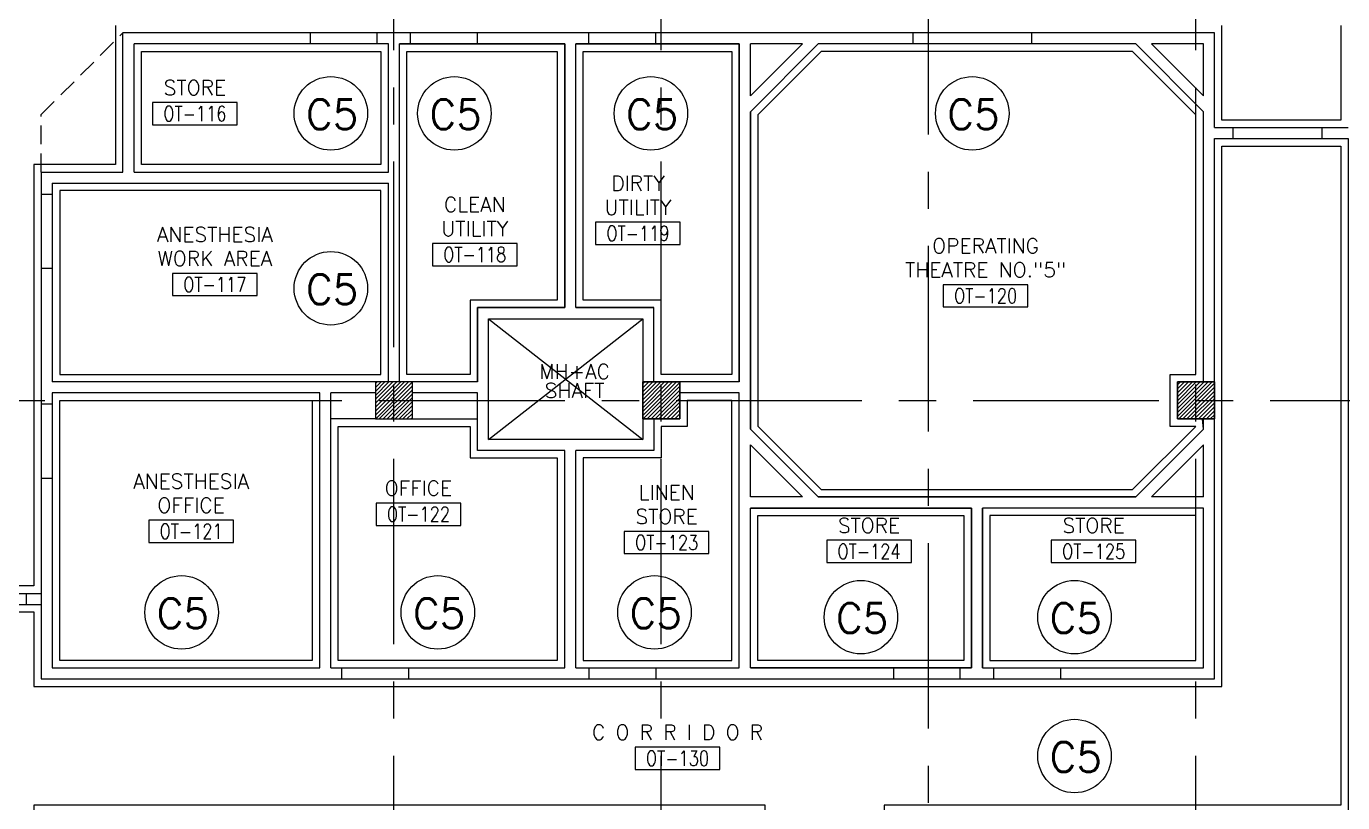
# Model space of a CAD drawing. Extents: x 275967.8 to 276060, y 57291.9 to 57371.4.
# Drawn here: x 275987.79 to 276005.51, y 57337.77 to 57348.22 of the extents above; entities that cross this region are included whole.
import ezdxf
from ezdxf.enums import TextEntityAlignment as Align

# ---------------------------------------------------------------- set-up
doc = ezdxf.new("R2010")
doc.units = 0
doc.header["$MEASUREMENT"] = 0
doc.linetypes.add('CENTERX2', pattern=[4, 2.5, -0.5, 0.5, -0.5])
doc.linetypes.add('HIDDEN', pattern=[0.375, 0.25, -0.125])
doc.layers.get('0').update_dxf_attribs({"linetype": 'CONTINUOUS'})
for name, color, linetype in [('AXES', 11, 'CENTERX2'), ('CEILING', 4, 'CONTINUOUS'), ('CEILING-MARKER', 6, 'CONTINUOUS'), ('COL', 5, 'CONTINUOUS'), ('HAT', 8, 'CONTINUOUS'), ('ME-FIX', 3, 'CONTINUOUS'), ('RM-BOX', 11, 'CONTINUOUS'), ('RM-NAME', 11, 'CONTINUOUS'), ('RM-NO', 11, 'CONTINUOUS'), ('SHAFT', 3, 'CONTINUOUS'), ('TXT', 2, 'CONTINUOUS'), ('WALL', 2, 'CONTINUOUS')]:
    doc.layers.add(name, color=color, linetype=linetype)
doc.styles.add('ROMANS', font='ROMANS.shx', dxfattribs={"width": 0.6})

# ---------------------------------------------------------------- blocks, each defined once
blk = doc.blocks.new('*X65')
at = {"color": 0}
for p, q in [((49339, 162724), (49805, 163190)), ((49339, 162777), (49752, 163190)), ((49339, 162830), (49699, 163190)), ((49339, 162883), (49646, 163190)), ((49339, 162936), (49593, 163190)), ((49339, 162989), (49540, 163190)), ((49339, 163042), (49487, 163190)), ((49339, 163095), (49434, 163190)), ((49339, 163148), (49381, 163190)), ((49358, 162690), (49839, 163171)), ((49411, 162690), (49839, 163118)), ((49464, 162690), (49839, 163065)), ((49517, 162690), (49839, 163012)), ((49570, 162690), (49839, 162959)), ((49623, 162690), (49839, 162906)), ((49676, 162690), (49839, 162853)), ((49729, 162690), (49839, 162800)), ((49782, 162690), (49839, 162746)), ((49835, 162690), (49839, 162693))]:
    blk.add_line(p, q, dxfattribs=at)
blk = doc.blocks.new('*X64')
at = {"color": 0}
for p, q in [((42139, 162736), (42593, 163190)), ((42139, 162789), (42540, 163190)), ((42139, 162842), (42487, 163190)), ((42139, 162895), (42434, 163190)), ((42139, 162948), (42381, 163190)), ((42139, 163001), (42328, 163190)), ((42139, 163054), (42274, 163190)), ((42139, 163108), (42221, 163190)), ((42139, 163161), (42168, 163190)), ((42146, 162690), (42639, 163183)), ((42199, 162690), (42639, 163130)), ((42252, 162690), (42639, 163077)), ((42305, 162690), (42639, 163024)), ((42358, 162690), (42639, 162971)), ((42411, 162690), (42639, 162918)), ((42464, 162690), (42639, 162865)), ((42517, 162690), (42639, 162812)), ((42570, 162690), (42639, 162759)), ((42623, 162690), (42639, 162706))]:
    blk.add_line(p, q, dxfattribs=at)
blk = doc.blocks.new('*X63')
at = {"color": 0}
for p, q in [((38539, 162743), (38986, 163190)), ((38539, 162796), (38933, 163190)), ((38539, 162849), (38880, 163190)), ((38539, 162902), (38827, 163190)), ((38539, 162955), (38774, 163190)), ((38539, 163008), (38721, 163190)), ((38539, 163061), (38668, 163190)), ((38539, 163114), (38615, 163190)), ((38539, 163167), (38562, 163190)), ((38539, 162689), (39039, 163189)), ((38592, 162690), (39039, 163136)), ((38646, 162690), (39039, 163083)), ((38699, 162690), (39039, 163030)), ((38752, 162690), (39039, 162977)), ((38805, 162690), (39039, 162924)), ((38858, 162690), (39039, 162871)), ((38911, 162690), (39039, 162818)), ((38964, 162690), (39039, 162765)), ((39017, 162690), (39039, 162712))]:
    blk.add_line(p, q, dxfattribs=at)
blk = doc.blocks.new('RM1')
at = {"layer": 'RM-BOX'}
blk.add_lwpolyline([(570, -200), (-570, -200), (-570, -500), (570, -500)], close=True, dxfattribs=at)
at = {"layer": 'RM-NAME', "style": 'ROMANS'}
blk.add_attdef('ROOMNAME1', text='', height=200, dxfattribs=at).set_placement((0, 324), align=Align.MIDDLE)
blk = doc.blocks.new('COL50')
at = {"layer": 'COL'}
blk.add_lwpolyline([(-250, 250), (-250, -250), (250, -250), (250, 250)], close=True, dxfattribs=at)

msp = doc.modelspace()

# ---------------------------------------------------------------- linework, layer by layer
at = {"layer": 'AXES'}
for p, q in [((275992.7355, 57291.8986), (275992.7355, 57370.7113)), ((275996.3355, 57291.8986), (275996.3355, 57370.7113)), ((276003.5355, 57291.8986), (276003.5355, 57370.7113)), ((275999.9355, 57298.7629), (275999.9355, 57357.5829)), ((275968.5355, 57343.1829), (276036.5755, 57343.1829))]:
    msp.add_line(p, q, dxfattribs=at)
at = {"layer": 'CEILING', "linetype": 'BYBLOCK', "ltscale": 0.3}
for points in [[(275988.9855, 57348.2329), (275988.9855, 57346.3579), (275987.8855, 57346.3579), (275987.8855, 57340.6849), (275985.8855, 57340.6849)], [(276005.4855, 57348.2329), (276005.4855, 57346.9579), (276003.8855, 57346.9579), (276003.8855, 57348.2329)]]:
    msp.add_lwpolyline(points, dxfattribs=at)
for points in [[(275989.3355, 57347.8829), (275992.5605, 57347.8829), (275992.5605, 57346.3579), (275989.3355, 57346.3579)], [(275992.8105, 57347.9829), (275995.0355, 57347.9829), (275995.0355, 57344.4329), (275993.8605, 57344.4329), (275993.8605, 57343.4329), (275992.8105, 57343.4329)], [(275992.9105, 57347.8829), (275994.9355, 57347.8829), (275994.9355, 57344.5329), (275993.7605, 57344.5329), (275993.7605, 57343.5329), (275992.9105, 57343.5329)], [(275995.1855, 57347.9829), (275997.3855, 57347.9829), (275997.3855, 57343.4329), (275996.2355, 57343.4329), (275996.2355, 57344.4329), (275995.1855, 57344.4329)], [(275995.2855, 57347.8829), (275997.2855, 57347.8829), (275997.2855, 57343.5329), (275996.3355, 57343.5329), (275996.3355, 57344.5329), (275995.2855, 57344.5329)], [(275998.4476, 57341.8829), (276002.7234, 57341.8829), (276003.6355, 57342.7951), (276003.6227, 57342.9329), (276003.2855, 57342.9329), (276003.2855, 57343.4329), (276003.6355, 57343.4329), (276003.6355, 57347.0708), (276002.7234, 57347.9829), (275998.4476, 57347.9829), (275997.5355, 57347.0708), (275997.5355, 57342.7951)], [(275998.4891, 57341.9829), (276002.6819, 57341.9829), (276003.5316, 57342.8326), (276003.5315, 57342.8329), (276003.1855, 57342.8329), (276003.1855, 57343.5329), (276003.5355, 57343.5329), (276003.5355, 57347.0294), (276002.6819, 57347.8829), (275998.4891, 57347.8829), (275997.6355, 57347.0294), (275997.6355, 57342.8365)], [(275985.7855, 57340.4349), (275987.9855, 57340.4349), (275987.9855, 57339.4329), (276003.7855, 57339.4329), (276003.7855, 57346.7079), (276005.5855, 57346.7079), (276005.5855, 57337.6329), (275999.4355, 57337.6329), (275999.4355, 57332.9556), (275997.6355, 57332.9556), (275997.6355, 57334.1329), (275996.4105, 57334.1329), (275996.4105, 57335.7329), (275996.5855, 57335.7367), (275996.5855, 57336.2329), (275996.4227, 57336.2329), (275996.4227, 57337.4829), (275997.6355, 57337.4829), (275997.6355, 57337.6329), (275987.9855, 57337.6329), (275987.9855, 57331.133), (275985.7855, 57331.133)], [(275985.8855, 57340.3349), (275987.8855, 57340.3349), (275987.8855, 57339.3329), (276003.8855, 57339.3329), (276003.8855, 57346.6079), (276005.4855, 57346.6079), (276005.4855, 57337.7329), (275999.3355, 57337.7329), (275999.3355, 57333.0556), (275997.7355, 57333.0556), (275997.7355, 57334.2329), (275996.5105, 57334.2329), (275996.5105, 57335.635), (275996.6855, 57335.6388), (275996.6855, 57336.3329), (275996.5227, 57336.3329), (275996.5227, 57337.3829), (275997.7355, 57337.3829), (275997.7355, 57337.7329), (275987.8855, 57337.7329), (275987.8855, 57331.233), (275985.8855, 57331.233)], [(275988.2355, 57343.5329), (275992.5605, 57343.5329), (275992.5605, 57346.0079), (275988.2355, 57346.0079)], [(275988.2355, 57343.1829), (275991.6355, 57343.1829), (275991.6355, 57339.6829), (275988.2355, 57339.6829)], [(275995.2855, 57339.6829), (275997.2855, 57339.6829), (275997.2855, 57343.1829), (275996.6855, 57343.1829), (275996.6855, 57342.8329), (275996.3355, 57342.8329), (275996.3355, 57342.4079), (275995.2855, 57342.4079)], [(275991.9855, 57342.8329), (275993.7605, 57342.8329), (275993.7605, 57342.4079), (275994.9355, 57342.4079), (275994.9355, 57339.6829), (275991.9855, 57339.6829)], [(275997.5355, 57341.7329), (276000.5105, 57341.7329), (276000.5105, 57339.5829), (275997.5355, 57339.5829)], [(275997.6355, 57341.6329), (276000.4105, 57341.6329), (276000.4105, 57339.6829), (275997.6355, 57339.6829)], [(276000.6605, 57341.7329), (276000.6605, 57339.5829), (276003.6355, 57339.5829), (276003.6355, 57341.7329)], [(276000.7605, 57341.6329), (276000.7605, 57339.6829), (276003.5355, 57339.6829), (276003.5355, 57341.6329)]]:
    msp.add_lwpolyline(points, close=True, dxfattribs=at)
at = {"layer": 'CEILING-MARKER', "color": 2}
for centre in [(275991.8863, 57347.0486), (275993.5494, 57347.0486), (275996.1956, 57347.0486), (276000.5226, 57347.0486), (275991.8863, 57344.6925), (275989.8766, 57340.3285), (275993.3271, 57340.3285), (275996.2441, 57340.3285), (275999.0233, 57340.2637), (276001.8999, 57340.2637), (276001.8999, 57338.3947)]:
    msp.add_circle(centre, 0.4949, dxfattribs=at)
at = {"layer": 'ME-FIX'}
msp.add_line((275988.762, 57343.4329), (275988.1355, 57343.4329), dxfattribs=at)
at = {"layer": 'SHAFT'}
for p, q in [((275994.0105, 57342.6579), (275996.0855, 57344.2829)), ((275994.0105, 57344.2829), (275996.0855, 57342.6579))]:
    msp.add_line(p, q, dxfattribs=at)
at = {"layer": 'SHAFT', "linetype": 'BYBLOCK', "ltscale": 0.3}
msp.add_line((275992.9855, 57342.9329), (275993.8605, 57342.9329), dxfattribs=at)
at = {"layer": 'WALL', "color": 0, "linetype": 'HIDDEN'}
for p, q in [((275987.9855, 57347.0329), (275989.0855, 57348.1329)), ((275987.9855, 57346.2579), (275987.9855, 57347.0329))]:
    msp.add_line(p, q, dxfattribs=at)
at = {"layer": 'WALL'}
for p, q in [((275992.5105, 57348.1329), (275989.0855, 57348.1329)), ((275989.0855, 57346.2579), (275989.0855, 57348.1329)), ((275991.6105, 57347.9829), (275991.6105, 57348.1329)), ((275992.9605, 57348.1329), (275992.5105, 57348.1329)), ((275992.5105, 57347.9829), (275992.5105, 57348.1329)), ((275995.3605, 57348.1329), (275992.9605, 57348.1329)), ((275992.9605, 57347.9829), (275992.9605, 57348.1329)), ((275993.8605, 57347.9829), (275993.8605, 57348.1329)), ((275999.7255, 57348.1329), (275995.3605, 57348.1329)), ((275995.3605, 57347.9829), (275995.3605, 57348.1329)), ((275996.2605, 57347.9829), (275996.2605, 57348.1329)), ((275999.7255, 57347.9829), (275999.7255, 57348.1329)), ((276003.7855, 57348.1329), (275999.7255, 57348.1329)), ((276001.3255, 57347.9829), (276001.3255, 57348.1329)), ((276003.7855, 57346.8579), (276003.7855, 57348.1329)), ((275992.5105, 57347.9829), (275989.2355, 57347.9829)), ((275989.2355, 57346.2579), (275989.2355, 57347.9829)), ((275992.6605, 57347.9829), (275992.5105, 57347.9829)), ((275992.6605, 57346.2579), (275992.6605, 57347.9829)), ((275992.9605, 57347.9829), (275992.8105, 57347.9829)), ((275992.8105, 57343.4329), (275992.8105, 57347.9829)), ((275995.0355, 57347.9829), (275992.9605, 57347.9829)), ((275995.0355, 57344.4329), (275995.0355, 57347.9829)), ((275995.3605, 57347.9829), (275995.1855, 57347.9829)), ((275995.1855, 57344.4329), (275995.1855, 57347.9829)), ((275997.3855, 57347.9829), (275995.3605, 57347.9829)), ((275997.3855, 57343.4329), (275997.3855, 57347.9829)), ((275997.5355, 57347.0708), (275998.4476, 57347.9829)), ((275997.5355, 57347.2829), (275998.2355, 57347.9829)), ((275998.2355, 57347.9829), (275997.5355, 57347.9829)), ((275997.5355, 57347.2829), (275997.5355, 57347.9829)), ((275999.7255, 57347.9829), (275998.4476, 57347.9829)), ((276002.7234, 57347.9829), (275999.7255, 57347.9829)), ((276003.6355, 57347.0708), (276002.7234, 57347.9829)), ((276003.6355, 57347.9829), (276002.9355, 57347.9829)), ((276003.6355, 57347.2829), (276002.9355, 57347.9829)), ((276003.6355, 57347.2829), (276003.6355, 57347.9829)), ((275997.5355, 57342.7951), (275997.5355, 57347.0708)), ((276003.6355, 57343.4329), (276003.6355, 57347.0708)), ((276003.7855, 57346.8579), (276004.0355, 57346.8579)), ((276004.0355, 57346.7079), (276004.0355, 57346.8579)), ((276004.0355, 57346.8579), (276005.5855, 57346.8579)), ((276005.2355, 57346.7079), (276005.2355, 57346.8579)), ((276003.7855, 57343.4329), (276003.7855, 57346.7079)), ((276003.7855, 57346.7079), (276004.0355, 57346.7079)), ((276004.0355, 57346.7079), (276005.5855, 57346.7079)), ((275987.9855, 57346.2579), (275987.9855, 57345.9579)), ((275987.9855, 57346.2579), (275989.0855, 57346.2579)), ((275989.2355, 57346.2579), (275992.6605, 57346.2579)), ((275988.1355, 57346.1079), (275988.1355, 57345.9579)), ((275988.1355, 57346.1079), (275992.6605, 57346.1079)), ((275992.6605, 57343.4329), (275992.6605, 57346.1079)), ((275988.1355, 57345.9579), (275987.9855, 57345.9579)), ((275987.9855, 57345.9579), (275987.9855, 57343.2829)), ((275988.1355, 57345.9579), (275988.1355, 57343.4329)), ((275988.1355, 57344.9579), (275987.9855, 57344.9579)), ((275993.8605, 57344.4329), (275995.0355, 57344.4329)), ((275993.8605, 57343.4329), (275993.8605, 57344.4329)), ((275995.1855, 57344.4329), (275996.2355, 57344.4329)), ((275996.2355, 57343.4329), (275996.2355, 57344.4329)), ((275992.4855, 57343.4329), (275988.1355, 57343.4329)), ((275993.8605, 57343.4329), (275992.9855, 57343.4329)), ((275997.3855, 57343.4329), (275996.5855, 57343.4329)), ((275987.9855, 57343.2829), (275987.9855, 57343.1322)), ((275991.7355, 57343.2829), (275988.1355, 57343.2829)), ((275988.1355, 57343.2829), (275988.1355, 57339.5829)), ((275991.7355, 57339.5829), (275991.7355, 57343.2829)), ((275992.4855, 57343.2829), (275991.8855, 57343.2829)), ((275991.8855, 57339.5829), (275991.8855, 57343.2829)), ((275993.8605, 57343.2829), (275992.9855, 57343.2829)), ((275993.8605, 57342.5079), (275993.8605, 57343.2829)), ((275997.3855, 57343.2829), (275996.5855, 57343.2829)), ((275997.3855, 57339.5829), (275997.3855, 57343.2829)), ((275988.1355, 57343.1322), (275987.9855, 57343.1322)), ((275987.9855, 57343.1322), (275987.9855, 57339.4329)), ((275996.2355, 57342.9329), (275996.2355, 57342.5079)), ((276003.6355, 57342.7951), (276003.6355, 57342.9329)), ((276003.7855, 57339.4329), (276003.7855, 57342.9329)), ((275997.5355, 57342.7951), (275998.4476, 57341.8829)), ((276003.6355, 57342.7951), (276002.7234, 57341.8829)), ((275995.0355, 57342.5079), (275993.8605, 57342.5079)), ((275995.0355, 57339.5829), (275995.0355, 57342.5079)), ((275995.1855, 57339.5829), (275995.1855, 57342.5079)), ((275996.2355, 57342.5079), (275995.1855, 57342.5079)), ((275997.5355, 57341.8829), (275997.5355, 57342.5829)), ((275997.5355, 57342.5829), (275998.2355, 57341.8829)), ((276003.6355, 57342.5829), (276002.9355, 57341.8829)), ((276003.6355, 57341.8829), (276003.6355, 57342.5829)), ((275988.1355, 57342.1322), (275987.9855, 57342.1322)), ((275998.2355, 57341.8829), (275997.5355, 57341.8829)), ((276002.7234, 57341.8829), (275998.4476, 57341.8829)), ((276003.6355, 57341.8829), (276002.9355, 57341.8829)), ((276000.5105, 57341.7329), (275997.5355, 57341.7329)), ((275997.5355, 57339.5829), (275997.5355, 57341.7329)), ((276000.5105, 57339.5829), (276000.5105, 57341.7329)), ((276003.6355, 57341.7329), (276000.6605, 57341.7329)), ((276000.6605, 57339.5829), (276000.6605, 57341.7329)), ((276003.6355, 57339.5829), (276003.6355, 57341.7329)), ((275985.9855, 57340.5849), (275987.9855, 57340.5849)), ((275987.7855, 57340.5849), (275987.7855, 57340.4349)), ((275985.9855, 57340.4349), (275987.9855, 57340.4349)), ((275988.1355, 57339.5829), (275991.7355, 57339.5829)), ((275991.8855, 57339.5829), (275992.0355, 57339.5829)), ((275992.0355, 57339.4329), (275992.0355, 57339.5829)), ((275992.0355, 57339.5829), (275995.0355, 57339.5829)), ((275992.9355, 57339.4329), (275992.9355, 57339.5829)), ((275995.1855, 57339.5829), (275996.2605, 57339.5829)), ((275995.3605, 57339.5829), (275995.3605, 57339.4329)), ((275996.2605, 57339.5829), (275996.2605, 57339.4329)), ((275996.2605, 57339.5829), (275997.3855, 57339.5829)), ((275997.5355, 57339.5829), (276000.3605, 57339.5829)), ((275999.4605, 57339.5829), (275999.4605, 57339.4329)), ((276000.3605, 57339.5829), (276000.5105, 57339.5829)), ((276000.3605, 57339.4329), (276000.3605, 57339.5829)), ((276000.6605, 57339.5829), (276000.8105, 57339.5829)), ((276000.8105, 57339.5829), (276003.6355, 57339.5829)), ((276000.8105, 57339.5829), (276000.8105, 57339.4329)), ((276001.7105, 57339.5829), (276001.7105, 57339.4329)), ((275987.9855, 57339.4329), (275992.0355, 57339.4329)), ((275992.0355, 57339.4329), (275996.2605, 57339.4329)), ((275996.2605, 57339.4329), (276000.3605, 57339.4329)), ((276000.3605, 57339.4329), (276000.8105, 57339.4329)), ((276000.8105, 57339.4329), (276003.7855, 57339.4329))]:
    msp.add_line(p, q, dxfattribs=at)
at = {"layer": 'WALL', "color": 6, "linetype": 'BYBLOCK', "ltscale": 0.3}
msp.add_line((275992.4855, 57342.9329), (275991.8855, 57342.9329), dxfattribs=at)
at = {"layer": 'WALL'}
msp.add_lwpolyline([(275994.0105, 57344.2829), (275996.0855, 57344.2829), (275996.0855, 57342.6579), (275994.0105, 57342.6579)], close=True, dxfattribs=at)
at = {"layer": 'WALL', "linetype": 'BYBLOCK', "ltscale": 0.3}
for points in [[(275992.4855, 57342.9329), (275992.9855, 57342.9329), (275992.9855, 57343.4329), (275992.4855, 57343.4329)], [(275996.5855, 57342.9329), (275996.0855, 57342.9329), (275996.0855, 57343.4329), (275996.5855, 57343.4329)], [(276003.7855, 57342.9329), (276003.2855, 57342.9329), (276003.2855, 57343.4329), (276003.7855, 57343.4329)]]:
    msp.add_lwpolyline(points, close=True, dxfattribs=at)

# ---------------------------------------------------------------- block references
at = {"layer": 'COL', "xscale": 0.001, "yscale": 0.001, "zscale": 0.001}
for p in [(275992.7355, 57343.1829), (275996.3355, 57343.1829), (276003.5355, 57343.1829)]:
    msp.add_blockref('COL50', p, dxfattribs=at)
at = {"layer": 'HAT', "xscale": 0.001, "yscale": 0.001, "zscale": 0.001}
for name in ['*X63', '*X64', '*X65']:
    msp.add_blockref(name, (275953.9463, 57180.2432), dxfattribs=at)
at = {"layer": 'RM-NAME'}
ref = msp.add_blockref('RM1', (275990.0552, 57347.3948), dxfattribs=dict(at, xscale=0.001, yscale=0.001, zscale=0.001))
ref.add_attrib('ROOMNO', 'OT-116', dxfattribs={"layer": 'RM-NO', "height": 0.2, "style": 'ROMANS', "width": 0.8}).set_placement((275990.0552, 57347.0448), align=Align.MIDDLE)
ref.add_attrib('ROOMNAME2', 'STORE', dxfattribs={"height": 0.2, "style": 'ROMANS'}).set_placement((275990.0552, 57347.3948), align=Align.MIDDLE)
ref = msp.add_blockref('RM1', (275996.0212, 57345.7829), dxfattribs=dict(at, xscale=0.001, yscale=0.001, zscale=0.001))
ref.add_attrib('ROOMNO', 'OT-119', dxfattribs={"layer": 'RM-NO', "height": 0.2, "style": 'ROMANS', "width": 0.8}).set_placement((275996.0212, 57345.4329), align=Align.MIDDLE)
ref.add_attrib('ROOMNAME2', 'UTILITY', dxfattribs={"height": 0.2, "style": 'ROMANS'}).set_placement((275996.0212, 57345.7829), align=Align.MIDDLE)
ref.add_attrib('ROOMNAME1', 'DIRTY', dxfattribs={"height": 0.2, "style": 'ROMANS'}).set_placement((275996.0212, 57346.1067), align=Align.MIDDLE)
ref = msp.add_blockref('RM1', (275993.8234, 57345.4965), dxfattribs=dict(at, xscale=0.001, yscale=0.001, zscale=0.001))
ref.add_attrib('ROOMNO', 'OT-118', dxfattribs={"layer": 'RM-NO', "height": 0.2, "style": 'ROMANS', "width": 0.8}).set_placement((275993.8234, 57345.1465), align=Align.MIDDLE)
ref.add_attrib('ROOMNAME2', 'UTILITY', dxfattribs={"height": 0.2, "style": 'ROMANS'}).set_placement((275993.8234, 57345.4965), align=Align.MIDDLE)
ref.add_attrib('ROOMNAME1', 'CLEAN', dxfattribs={"height": 0.2, "style": 'ROMANS'}).set_placement((275993.8234, 57345.8203), align=Align.MIDDLE)
ref = msp.add_blockref('RM1', (275990.3235, 57345.0941), dxfattribs=dict(at, xscale=0.001, yscale=0.001, zscale=0.001))
ref.add_attrib('ROOMNO', 'OT-117', dxfattribs={"layer": 'RM-NO', "height": 0.2, "style": 'ROMANS', "width": 0.8}).set_placement((275990.3235, 57344.7441), align=Align.MIDDLE)
ref.add_attrib('ROOMNAME2', 'WORK AREA', dxfattribs={"height": 0.2, "style": 'ROMANS'}).set_placement((275990.3235, 57345.0941), align=Align.MIDDLE)
ref.add_attrib('ROOMNAME1', 'ANESTHESIA', dxfattribs={"height": 0.2, "style": 'ROMANS'}).set_placement((275990.3235, 57345.4179), align=Align.MIDDLE)
ref = msp.add_blockref('RM1', (276000.7024, 57344.941), dxfattribs=dict(at, xscale=0.001, yscale=0.001, zscale=0.001))
ref.add_attrib('ROOMNO', 'OT-120', dxfattribs={"layer": 'RM-NO', "height": 0.2, "style": 'ROMANS', "width": 0.8}).set_placement((276000.7024, 57344.591), align=Align.MIDDLE)
ref.add_attrib('ROOMNAME2', 'THEATRE NO."5"', dxfattribs={"height": 0.2, "style": 'ROMANS'}).set_placement((276000.7024, 57344.941), align=Align.MIDDLE)
ref.add_attrib('ROOMNAME1', 'OPERATING', dxfattribs={"height": 0.2, "style": 'ROMANS'}).set_placement((276000.7024, 57345.2648), align=Align.MIDDLE)
ref = msp.add_blockref('RM1', (275990.0044, 57341.7707), dxfattribs=dict(at, xscale=0.001, yscale=0.001, zscale=0.001))
ref.add_attrib('ROOMNO', 'OT-121', dxfattribs={"layer": 'RM-NO', "height": 0.2, "style": 'ROMANS', "width": 0.8}).set_placement((275990.0044, 57341.4207), align=Align.MIDDLE)
ref.add_attrib('ROOMNAME2', 'OFFICE', dxfattribs={"height": 0.2, "style": 'ROMANS'}).set_placement((275990.0044, 57341.7707), align=Align.MIDDLE)
ref.add_attrib('ROOMNAME1', 'ANESTHESIA', dxfattribs={"height": 0.2, "style": 'ROMANS'}).set_placement((275990.0044, 57342.0945), align=Align.MIDDLE)
ref = msp.add_blockref('RM1', (275993.0655, 57342.0008), dxfattribs=dict(at, xscale=0.001, yscale=0.001, zscale=0.001))
ref.add_attrib('ROOMNO', 'OT-122', dxfattribs={"layer": 'RM-NO', "height": 0.2, "style": 'ROMANS', "width": 0.8}).set_placement((275993.0655, 57341.6508), align=Align.MIDDLE)
ref.add_attrib('ROOMNAME2', 'OFFICE', dxfattribs={"height": 0.2, "style": 'ROMANS'}).set_placement((275993.0655, 57342.0008), align=Align.MIDDLE)
ref = msp.add_blockref('RM1', (275996.4077, 57341.6194), dxfattribs=dict(at, xscale=0.001, yscale=0.001, zscale=0.001))
ref.add_attrib('ROOMNO', 'OT-123', dxfattribs={"layer": 'RM-NO', "height": 0.2, "style": 'ROMANS', "width": 0.8}).set_placement((275996.4077, 57341.2694), align=Align.MIDDLE)
ref.add_attrib('ROOMNAME2', 'STORE', dxfattribs={"height": 0.2, "style": 'ROMANS'}).set_placement((275996.4077, 57341.6194), align=Align.MIDDLE)
ref.add_attrib('ROOMNAME1', 'LINEN', dxfattribs={"height": 0.2, "style": 'ROMANS'}).set_placement((275996.4077, 57341.9433), align=Align.MIDDLE)
ref = msp.add_blockref('RM1', (275999.1326, 57341.4996), dxfattribs=dict(at, xscale=0.001, yscale=0.001, zscale=0.001))
ref.add_attrib('ROOMNO', 'OT-124', dxfattribs={"layer": 'RM-NO', "height": 0.2, "style": 'ROMANS', "width": 0.8}).set_placement((275999.1326, 57341.1496), align=Align.MIDDLE)
ref.add_attrib('ROOMNAME2', 'STORE', dxfattribs={"height": 0.2, "style": 'ROMANS'}).set_placement((275999.1326, 57341.4996), align=Align.MIDDLE)
ref = msp.add_blockref('RM1', (276002.1574, 57341.4996), dxfattribs=dict(at, xscale=0.001, yscale=0.001, zscale=0.001))
ref.add_attrib('ROOMNO', 'OT-125', dxfattribs={"layer": 'RM-NO', "height": 0.2, "style": 'ROMANS', "width": 0.8}).set_placement((276002.1574, 57341.1496), align=Align.MIDDLE)
ref.add_attrib('ROOMNAME2', 'STORE', dxfattribs={"height": 0.2, "style": 'ROMANS'}).set_placement((276002.1574, 57341.4996), align=Align.MIDDLE)
ref = msp.add_blockref('RM1', (275996.554, 57338.714), dxfattribs=dict(at, xscale=0.001, yscale=0.001, zscale=0.001))
ref.add_attrib('ROOMNO', 'OT-130', dxfattribs={"layer": 'RM-NO', "height": 0.2, "style": 'ROMANS', "width": 0.8}).set_placement((275996.554, 57338.364), align=Align.MIDDLE)
ref.add_attrib('ROOMNAME2', 'C O R R I D O R', dxfattribs={"height": 0.2, "style": 'ROMANS'}).set_placement((275996.554, 57338.714), align=Align.MIDDLE)

# ---------------------------------------------------------------- texts
at = {"layer": 'RM-NAME', "style": 'ROMANS'}
for s, p in [('MH+AC', (275995.1678, 57343.5729)), ('SHAFT', (275995.1677, 57343.3163))]:
    msp.add_text(s, height=0.2, dxfattribs=at).set_placement(p, align=Align.MIDDLE)
at = {"layer": 'TXT', "color": 6, "style": 'ROMANS'}
for p in [(275991.5519, 57346.8361), (275993.2149, 57346.8361), (275995.8611, 57346.8361), (276000.1881, 57346.8361), (275991.5519, 57344.4801), (275989.5421, 57340.1161), (275992.9927, 57340.1161), (275995.9097, 57340.1161), (275998.6889, 57340.0513), (276001.5655, 57340.0513), (276001.5655, 57338.1822)]:
    msp.add_text('C5', height=0.4, dxfattribs=at).set_placement(p)

doc.saveas('drawing.dxf')
